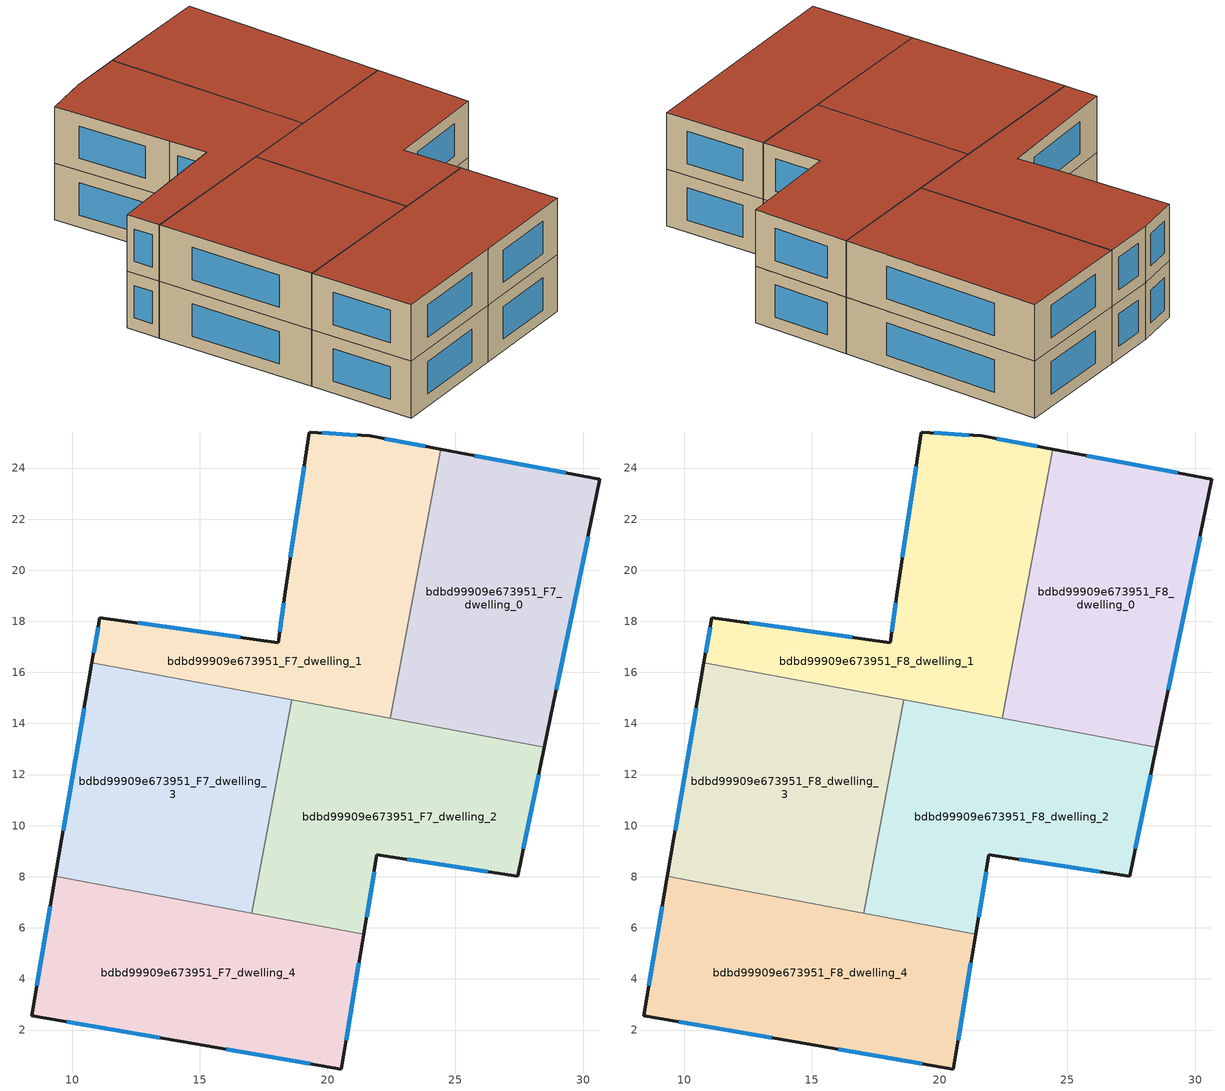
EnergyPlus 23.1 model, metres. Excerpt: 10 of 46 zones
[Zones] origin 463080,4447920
bdbd99909e673951_F7_dwelling_0
 floor to bdbd99909e673951_F6_dwelling_0 (EU_floor_Construction): 30.66,23.57 28.48,13.07 22.45,14.2 24.42,24.74 z21
 wall outside (EU_wall_Construction): 28.48,13.07 30.66,23.57 24.42,24.74 z21:24
 wall to bdbd99909e673951_F7_dwelling_1 (EU_wall_Construction): 24.42,24.74 22.45,14.2 z21:24
 wall to bdbd99909e673951_F7_dwelling_2 (EU_wall_Construction): 22.45,14.2 28.48,13.07 z21:24
 window (EU_Window_Construction): 29.32,23.82 25.75,24.49 / 28.95,15.32 30.19,21.32 z21.64:23.36
bdbd99909e673951_F7_dwelling_1
 floor to bdbd99909e673951_F6_dwelling_1 (EU_floor_Construction): 24.42,24.74 22.45,14.2 10.77,16.38 11.07,18.15 18.07,17.16 18.34,19.17 19.27,25.41 21.64,25.25 z21
 wall outside (EU_wall_Construction): 24.42,24.74 21.64,25.25 19.27,25.41 18.34,19.17 18.07,17.16 11.07,18.15 10.77,16.38 z21:24
 wall to bdbd99909e673951_F7_dwelling_3 (EU_wall_Construction): 10.77,16.38 18.59,14.92 z21:24
 wall to bdbd99909e673951_F7_dwelling_2 (EU_wall_Construction): 18.59,14.92 22.45,14.2 z21:24
 window (EU_Window_Construction): 16.57,17.37 12.57,17.94 / 18.28,18.74 18.13,17.59 / 19.07,24.07 18.54,20.5 / 21.13,25.29 19.78,25.38 / 23.82,24.85 22.24,25.14 / 11.01,17.77 10.84,16.76 z21.64:23.36
bdbd99909e673951_F7_dwelling_2
 floor to bdbd99909e673951_F6_dwelling_2 (EU_floor_Construction): 28.48,13.07 27.44,8.01 21.93,8.87 21.41,5.76 17.03,6.58 18.59,14.92 z21
 wall outside (EU_wall_Construction): 21.41,5.76 21.93,8.87 27.44,8.01 28.48,13.07 z21:24
 wall to bdbd99909e673951_F7_dwelling_3 (EU_wall_Construction): 18.59,14.92 17.03,6.58 z21:24
 wall to bdbd99909e673951_F7_dwelling_4 (EU_wall_Construction): 17.03,6.58 21.41,5.76 z21:24
 window (EU_Window_Construction): 27.66,9.09 28.26,11.98 / 23.11,8.69 26.26,8.19 / 21.52,6.42 21.82,8.2 z21.64:23.36
bdbd99909e673951_F7_dwelling_3
 floor to bdbd99909e673951_F6_dwelling_3 (EU_floor_Construction): 18.59,14.92 17.03,6.58 9.34,8.01 10.77,16.38 z21
 wall outside (EU_wall_Construction): 10.77,16.38 9.34,8.01 z21:24
 wall to bdbd99909e673951_F7_dwelling_4 (EU_wall_Construction): 9.34,8.01 17.03,6.58 z21:24
 window (EU_Window_Construction): 10.47,14.59 9.65,9.81 z21.64:23.36
bdbd99909e673951_F7_dwelling_4
 floor to bdbd99909e673951_F6_dwelling_4 (EU_floor_Construction): 21.41,5.76 20.54,0.47 14.8,1.46 8.41,2.57 9.34,8.01 z21
 wall outside (EU_wall_Construction): 9.34,8.01 8.41,2.57 14.8,1.46 20.54,0.47 21.41,5.76 z21:24
 window (EU_Window_Construction): 9.14,6.85 8.61,3.73 / 20.73,1.61 21.23,4.63 / 16.03,1.25 19.31,0.69 / 9.78,2.33 13.43,1.69 z21.64:23.36
bdbd99909e673951_F8_dwelling_0
 floor to bdbd99909e673951_F7_dwelling_0 (EU_floor_Construction): 30.66,23.57 28.48,13.07 22.45,14.2 24.42,24.74 z24
 wall outside (EU_wall_Construction): 28.48,13.07 30.66,23.57 24.42,24.74 z24:27
 wall to bdbd99909e673951_F8_dwelling_1 (EU_wall_Construction): 24.42,24.74 22.45,14.2 z24:27
 wall to bdbd99909e673951_F8_dwelling_2 (EU_wall_Construction): 22.45,14.2 28.48,13.07 z24:27
 window (EU_Window_Construction): 29.32,23.82 25.75,24.49 / 28.95,15.32 30.19,21.32 z24.64:26.36
 roof outside (EU_roof_Construction): 28.48,13.07 30.66,23.57 24.42,24.74 22.45,14.2 z27
bdbd99909e673951_F8_dwelling_1
 floor to bdbd99909e673951_F7_dwelling_1 (EU_floor_Construction): 24.42,24.74 22.45,14.2 10.77,16.38 11.07,18.15 18.07,17.16 18.34,19.17 19.27,25.41 21.64,25.25 z24
 wall outside (EU_wall_Construction): 24.42,24.74 21.64,25.25 19.27,25.41 18.34,19.17 18.07,17.16 11.07,18.15 10.77,16.38 z24:27
 wall to bdbd99909e673951_F8_dwelling_3 (EU_wall_Construction): 10.77,16.38 18.59,14.92 z24:27
 wall to bdbd99909e673951_F8_dwelling_2 (EU_wall_Construction): 18.59,14.92 22.45,14.2 z24:27
 window (EU_Window_Construction): 16.57,17.37 12.57,17.94 / 18.28,18.74 18.13,17.59 / 19.07,24.07 18.54,20.5 / 21.13,25.29 19.78,25.38 / 23.82,24.85 22.24,25.14 / 11.01,17.77 10.84,16.76 z24.64:26.36
 roof outside (EU_roof_Construction): 22.45,14.2 24.42,24.74 21.64,25.25 19.27,25.41 18.34,19.17 18.07,17.16 11.07,18.15 10.77,16.38 z27
bdbd99909e673951_F8_dwelling_2
 floor to bdbd99909e673951_F7_dwelling_2 (EU_floor_Construction): 28.48,13.07 27.44,8.01 21.93,8.87 21.41,5.76 17.03,6.58 18.59,14.92 z24
 wall outside (EU_wall_Construction): 21.41,5.76 21.93,8.87 27.44,8.01 28.48,13.07 z24:27
 wall to bdbd99909e673951_F8_dwelling_3 (EU_wall_Construction): 18.59,14.92 17.03,6.58 z24:27
 wall to bdbd99909e673951_F8_dwelling_4 (EU_wall_Construction): 17.03,6.58 21.41,5.76 z24:27
 window (EU_Window_Construction): 27.66,9.09 28.26,11.98 / 23.11,8.69 26.26,8.19 / 21.52,6.42 21.82,8.2 z24.64:26.36
 roof outside (EU_roof_Construction): 27.44,8.01 28.48,13.07 18.59,14.92 17.03,6.58 21.41,5.76 21.93,8.87 z27
bdbd99909e673951_F8_dwelling_3
 floor to bdbd99909e673951_F7_dwelling_3 (EU_floor_Construction): 18.59,14.92 17.03,6.58 9.34,8.01 10.77,16.38 z24
 wall outside (EU_wall_Construction): 10.77,16.38 9.34,8.01 z24:27
 wall to bdbd99909e673951_F8_dwelling_4 (EU_wall_Construction): 9.34,8.01 17.03,6.58 z24:27
 window (EU_Window_Construction): 10.47,14.59 9.65,9.81 z24.64:26.36
 roof outside (EU_roof_Construction): 17.03,6.58 18.59,14.92 10.77,16.38 9.34,8.01 z27
bdbd99909e673951_F8_dwelling_4
 floor to bdbd99909e673951_F7_dwelling_4 (EU_floor_Construction): 21.41,5.76 20.54,0.47 14.8,1.46 8.41,2.57 9.34,8.01 z24
 wall outside (EU_wall_Construction): 9.34,8.01 8.41,2.57 14.8,1.46 20.54,0.47 21.41,5.76 z24:27
 window (EU_Window_Construction): 9.14,6.85 8.61,3.73 / 20.73,1.61 21.23,4.63 / 16.03,1.25 19.31,0.69 / 9.78,2.33 13.43,1.69 z24.64:26.36
 roof outside (EU_roof_Construction): 20.54,0.47 21.41,5.76 9.34,8.01 8.41,2.57 14.8,1.46 z27
[Building]
EU S2 Campaign: North Axis=0; Terrain=City; Solar Distribution=FullExterior
[Site:Location]
Yerevan-Zvartnots.Intl.AP: Latitude=40.15; Longitude=44.383; Time Zone=4; Elevation=854
[SizingPeriod:WeatherFileDays]
AnnualSizingPeriod: Begin Month=1; Begin Day of Month=1; End Month=12; End Day of Month=31; Day of Week for Start Day=Monday; Use Weather File Daylight Saving Period=No; Use Weather File Rain and Snow Indicators=No
[MATERIAL]
EU_InternalMass_Material: Roughness=MediumRough; Thickness=0.1; Conductivity=1; Density=1800; Specific Heat=900; Thermal Absorptance=0.9; Solar Absorptance=0.7; Visible Absorptance=0.7
[MATERIAL:NOMASS] Roughness=MediumRough; Thermal Absorptance=0.9; Solar Absorptance=0.7; Visible Absorptance=0.7
Name | Thermal Resistance
EU_wall_NoMass | 1.05043
EU_roof_NoMass | 1.45357
EU_floor_NoMass | 0.478065
[WINDOWMATERIAL:SIMPLEGLAZINGSYSTEM]
EU_Window_SimpleGlazing: UFactor=2.5566; Solar Heat Gain Coefficient=0.75; Visible Transmittance=0.75
[CONSTRUCTION]
EU_wall_Construction: EU_wall_NoMass
EU_roof_Construction: EU_roof_NoMass
EU_floor_Construction: EU_floor_NoMass
EU_Window_Construction: EU_Window_SimpleGlazing
EU_InternalMass_Construction: EU_InternalMass_Material
[ZONE] Type=1; Multiplier=1; Ceiling Height=autocalculate; Floor Area=autocalculate; Part of Total Floor Area=Yes
Name | Volume
bdbd99909e673951_F7_dwelling_0; bdbd99909e673951_F8_dwelling_0 | 200.809
bdbd99909e673951_F7_dwelling_1; bdbd99909e673951_F8_dwelling_1 | 200.782
bdbd99909e673951_F7_dwelling_2; bdbd99909e673951_F8_dwelling_2 | 200.756
bdbd99909e673951_F7_dwelling_3; bdbd99909e673951_F8_dwelling_3 | 200.786
bdbd99909e673951_F7_dwelling_4; bdbd99909e673951_F8_dwelling_4 | 200.803
[INTERNALMASS] Construction=EU_InternalMass_Construction
Name | Zone or ZoneList | Surface Area
bdbd99909e673951_F7_dwelling_0_EU_InternalMass | bdbd99909e673951_F7_dwelling_0 | 66.9352
bdbd99909e673951_F7_dwelling_1_EU_InternalMass | bdbd99909e673951_F7_dwelling_1 | 66.9284
bdbd99909e673951_F7_dwelling_2_EU_InternalMass | bdbd99909e673951_F7_dwelling_2 | 66.9187
bdbd99909e673951_F7_dwelling_3_EU_InternalMass | bdbd99909e673951_F7_dwelling_3 | 66.9292
bdbd99909e673951_F7_dwelling_4_EU_InternalMass | bdbd99909e673951_F7_dwelling_4 | 66.9341
bdbd99909e673951_F8_dwelling_0_EU_InternalMass | bdbd99909e673951_F8_dwelling_0 | 66.9352
bdbd99909e673951_F8_dwelling_1_EU_InternalMass | bdbd99909e673951_F8_dwelling_1 | 66.9284
bdbd99909e673951_F8_dwelling_2_EU_InternalMass | bdbd99909e673951_F8_dwelling_2 | 66.9187
bdbd99909e673951_F8_dwelling_3_EU_InternalMass | bdbd99909e673951_F8_dwelling_3 | 66.9292
bdbd99909e673951_F8_dwelling_4_EU_InternalMass | bdbd99909e673951_F8_dwelling_4 | 66.9341
[OTHEREQUIPMENT] Fuel Type=Electricity; Design Level Calculation Method=Watts/Area; Power per Zone Floor Area=1; Fraction Latent=0; Fraction Radiant=0; Fraction Lost=0; Carbon Dioxide Generation Rate=0; EndUse Subcategory=EU_Step8_InternalGains
Name | Zone or ZoneList or Space or SpaceList | Schedule
EU_Step8_InternalGain_bdbd99909e673951_F7_dwelling_0_f000 | bdbd99909e673951_F7_dwelling_0 | EU_Step8_GainSchedule_bdbd99909e673951_F7_dwelling_0_f000
EU_Step8_InternalGain_bdbd99909e673951_F7_dwelling_1_f000 | bdbd99909e673951_F7_dwelling_1 | EU_Step8_GainSchedule_bdbd99909e673951_F7_dwelling_1_f000
EU_Step8_InternalGain_bdbd99909e673951_F7_dwelling_2_f000 | bdbd99909e673951_F7_dwelling_2 | EU_Step8_GainSchedule_bdbd99909e673951_F7_dwelling_2_f000
EU_Step8_InternalGain_bdbd99909e673951_F7_dwelling_3_f000 | bdbd99909e673951_F7_dwelling_3 | EU_Step8_GainSchedule_bdbd99909e673951_F7_dwelling_3_f000
EU_Step8_InternalGain_bdbd99909e673951_F7_dwelling_4_f000 | bdbd99909e673951_F7_dwelling_4 | EU_Step8_GainSchedule_bdbd99909e673951_F7_dwelling_4_f000
EU_Step8_InternalGain_bdbd99909e673951_F8_dwelling_0_f000 | bdbd99909e673951_F8_dwelling_0 | EU_Step8_GainSchedule_bdbd99909e673951_F8_dwelling_0_f000
EU_Step8_InternalGain_bdbd99909e673951_F8_dwelling_1_f000 | bdbd99909e673951_F8_dwelling_1 | EU_Step8_GainSchedule_bdbd99909e673951_F8_dwelling_1_f000
EU_Step8_InternalGain_bdbd99909e673951_F8_dwelling_2_f000 | bdbd99909e673951_F8_dwelling_2 | EU_Step8_GainSchedule_bdbd99909e673951_F8_dwelling_2_f000
EU_Step8_InternalGain_bdbd99909e673951_F8_dwelling_3_f000 | bdbd99909e673951_F8_dwelling_3 | EU_Step8_GainSchedule_bdbd99909e673951_F8_dwelling_3_f000
EU_Step8_InternalGain_bdbd99909e673951_F8_dwelling_4_f000 | bdbd99909e673951_F8_dwelling_4 | EU_Step8_GainSchedule_bdbd99909e673951_F8_dwelling_4_f000
[ZONEVENTILATION:DESIGNFLOWRATE] Schedule=EU_AlwaysOn; Design Flow Rate Calculation Method=AirChanges/Hour; Air Changes per Hour=0.557805; Ventilation Type=Natural; Fan Pressure Rise=0; Fan Total Efficiency=1; Constant Term Coefficient=1; Temperature Term Coefficient=0; Velocity Term Coefficient=0; Velocity Squared Term Coefficient=0; Minimum Indoor Temperature=-100; Maximum Indoor Temperature=100; Delta Temperature=-100; Minimum Outdoor Temperature=-100; Maximum Outdoor Temperature=100; Maximum Wind Speed=40
Name | Zone or ZoneList or Space or SpaceList
EU_ConstantAir_bdbd99909e673951_F7_dwelling_0 | bdbd99909e673951_F7_dwelling_0
EU_ConstantAir_bdbd99909e673951_F7_dwelling_1 | bdbd99909e673951_F7_dwelling_1
EU_ConstantAir_bdbd99909e673951_F7_dwelling_2 | bdbd99909e673951_F7_dwelling_2
EU_ConstantAir_bdbd99909e673951_F7_dwelling_3 | bdbd99909e673951_F7_dwelling_3
EU_ConstantAir_bdbd99909e673951_F7_dwelling_4 | bdbd99909e673951_F7_dwelling_4
EU_ConstantAir_bdbd99909e673951_F8_dwelling_0 | bdbd99909e673951_F8_dwelling_0
EU_ConstantAir_bdbd99909e673951_F8_dwelling_1 | bdbd99909e673951_F8_dwelling_1
EU_ConstantAir_bdbd99909e673951_F8_dwelling_2 | bdbd99909e673951_F8_dwelling_2
EU_ConstantAir_bdbd99909e673951_F8_dwelling_3 | bdbd99909e673951_F8_dwelling_3
EU_ConstantAir_bdbd99909e673951_F8_dwelling_4 | bdbd99909e673951_F8_dwelling_4
[HVACTEMPLATE:THERMOSTAT] Constant Heating Setpoint=20; Constant Cooling Setpoint=50
EU_HeatOnly_bdbd99909e673951_F0_dwelling_0; EU_HeatOnly_bdbd99909e673951_F0_dwelling_1; EU_HeatOnly_bdbd99909e673951_F0_dwelling_2; EU_HeatOnly_bdbd99909e673951_F0_dwelling_3; EU_HeatOnly_bdbd99909e673951_F0_dwelling_4; EU_HeatOnly_bdbd99909e673951_F0_dwelling_5; EU_HeatOnly_bdbd99909e673951_F1_dwelling_0; EU_HeatOnly_bdbd99909e673951_F1_dwelling_1; EU_HeatOnly_bdbd99909e673951_F1_dwelling_2; EU_HeatOnly_bdbd99909e673951_F1_dwelling_3; EU_HeatOnly_bdbd99909e673951_F1_dwelling_4; EU_HeatOnly_bdbd99909e673951_F2_dwelling_0; EU_HeatOnly_bdbd99909e673951_F2_dwelling_1; EU_HeatOnly_bdbd99909e673951_F2_dwelling_2; EU_HeatOnly_bdbd99909e673951_F2_dwelling_3; EU_HeatOnly_bdbd99909e673951_F2_dwelling_4; EU_HeatOnly_bdbd99909e673951_F3_dwelling_0; EU_HeatOnly_bdbd99909e673951_F3_dwelling_1; EU_HeatOnly_bdbd99909e673951_F3_dwelling_2; EU_HeatOnly_bdbd99909e673951_F3_dwelling_3; EU_HeatOnly_bdbd99909e673951_F3_dwelling_4; EU_HeatOnly_bdbd99909e673951_F4_dwelling_0; EU_HeatOnly_bdbd99909e673951_F4_dwelling_1; EU_HeatOnly_bdbd99909e673951_F4_dwelling_2; EU_HeatOnly_bdbd99909e673951_F4_dwelling_3; EU_HeatOnly_bdbd99909e673951_F4_dwelling_4; EU_HeatOnly_bdbd99909e673951_F5_dwelling_0; EU_HeatOnly_bdbd99909e673951_F5_dwelling_1; EU_HeatOnly_bdbd99909e673951_F5_dwelling_2; EU_HeatOnly_bdbd99909e673951_F5_dwelling_3; EU_HeatOnly_bdbd99909e673951_F5_dwelling_4; EU_HeatOnly_bdbd99909e673951_F6_dwelling_0; EU_HeatOnly_bdbd99909e673951_F6_dwelling_1; EU_HeatOnly_bdbd99909e673951_F6_dwelling_2; EU_HeatOnly_bdbd99909e673951_F6_dwelling_3; EU_HeatOnly_bdbd99909e673951_F6_dwelling_4; EU_HeatOnly_bdbd99909e673951_F7_dwelling_0; EU_HeatOnly_bdbd99909e673951_F7_dwelling_1; EU_HeatOnly_bdbd99909e673951_F7_dwelling_2; EU_HeatOnly_bdbd99909e673951_F7_dwelling_3; EU_HeatOnly_bdbd99909e673951_F7_dwelling_4; EU_HeatOnly_bdbd99909e673951_F8_dwelling_0; EU_HeatOnly_bdbd99909e673951_F8_dwelling_1; EU_HeatOnly_bdbd99909e673951_F8_dwelling_2; EU_HeatOnly_bdbd99909e673951_F8_dwelling_3; EU_HeatOnly_bdbd99909e673951_F8_dwelling_4
[HVACTEMPLATE:ZONE:IDEALLOADSAIRSYSTEM] System Availability Schedule=EU_AlwaysOn; Maximum Heating Supply Air Temperature=50; Minimum Cooling Supply Air Temperature=13; Maximum Heating Supply Air Humidity Ratio=0.0156; Minimum Cooling Supply Air Humidity Ratio=0.0077; Heating Limit=NoLimit; Cooling Limit=NoLimit; Heating Availability Schedule=EU_AlwaysOn; Cooling Availability Schedule=EU_CoolingOff; Dehumidification Control Type=ConstantSensibleHeatRatio; Cooling Sensible Heat Ratio=0.7; Dehumidification Setpoint=60; Humidification Control Type=None; Humidification Setpoint=30; Outdoor Air Method=None; Outdoor Air Flow Rate per Person=0.00944; Outdoor Air Flow Rate per Zone Floor Area=0; Outdoor Air Flow Rate per Zone=0; Demand Controlled Ventilation Type=None; Outdoor Air Economizer Type=NoEconomizer; Heat Recovery Type=None; Sensible Heat Recovery Effectiveness=0.7; Latent Heat Recovery Effectiveness=0.65
Name | Template Thermostat
bdbd99909e673951_F7_dwelling_0 | EU_HeatOnly_bdbd99909e673951_F7_dwelling_0
bdbd99909e673951_F7_dwelling_1 | EU_HeatOnly_bdbd99909e673951_F7_dwelling_1
bdbd99909e673951_F7_dwelling_2 | EU_HeatOnly_bdbd99909e673951_F7_dwelling_2
bdbd99909e673951_F7_dwelling_3 | EU_HeatOnly_bdbd99909e673951_F7_dwelling_3
bdbd99909e673951_F7_dwelling_4 | EU_HeatOnly_bdbd99909e673951_F7_dwelling_4
bdbd99909e673951_F8_dwelling_0 | EU_HeatOnly_bdbd99909e673951_F8_dwelling_0
bdbd99909e673951_F8_dwelling_1 | EU_HeatOnly_bdbd99909e673951_F8_dwelling_1
bdbd99909e673951_F8_dwelling_2 | EU_HeatOnly_bdbd99909e673951_F8_dwelling_2
bdbd99909e673951_F8_dwelling_3 | EU_HeatOnly_bdbd99909e673951_F8_dwelling_3
bdbd99909e673951_F8_dwelling_4 | EU_HeatOnly_bdbd99909e673951_F8_dwelling_4
[SIZING:ZONE] Zone Cooling Design Supply Air Temperature Input Method=SupplyAirTemperature; Zone Cooling Design Supply Air Temperature=13; Zone Heating Design Supply Air Temperature Input Method=SupplyAirTemperature; Zone Heating Design Supply Air Temperature=50; Zone Cooling Design Supply Air Humidity Ratio=0.008; Zone Heating Design Supply Air Humidity Ratio=0.008; Cooling Design Air Flow Method=DesignDay; Cooling Design Air Flow Rate=0; Cooling Minimum Air Flow per Zone Floor Area=0.000762; Cooling Minimum Air Flow=0; Cooling Minimum Air Flow Fraction=0.2; Heating Design Air Flow Method=DesignDay; Heating Design Air Flow Rate=0; Heating Maximum Air Flow per Zone Floor Area=0.002032; Heating Maximum Air Flow=0.141576; Heating Maximum Air Flow Fraction=0.3; Account for Dedicated Outdoor Air System=No; Dedicated Outdoor Air System Control Strategy=NeutralSupplyAir; Dedicated Outdoor Air Low Setpoint Temperature for Design=autosize; Dedicated Outdoor Air High Setpoint Temperature for Design=autosize; Zone Load Sizing Method=Sensible Load Only No Latent Load; Zone Latent Cooling Design Supply Air Humidity Ratio Input Method=HumidityRatioDifference; Zone Cooling Design Supply Air Humidity Ratio Difference=0.005; Zone Latent Heating Design Supply Air Humidity Ratio Input Method=HumidityRatioDifference; Zone Humidification Design Supply Air Humidity Ratio Difference=0.005
bdbd99909e673951_F7_dwelling_0; bdbd99909e673951_F7_dwelling_1; bdbd99909e673951_F7_dwelling_2; bdbd99909e673951_F7_dwelling_3; bdbd99909e673951_F7_dwelling_4; bdbd99909e673951_F8_dwelling_0; bdbd99909e673951_F8_dwelling_1; bdbd99909e673951_F8_dwelling_2; bdbd99909e673951_F8_dwelling_3; bdbd99909e673951_F8_dwelling_4
[SCHEDULE:CONSTANT]
Name | Hourly Value
EU_AlwaysOn | 1
EU_CoolingOff | 0
[SCHEDULE:FILE] Column Number=1; Rows to Skip at Top=0; Number of Hours of Data=8760; Column Separator=Comma; Interpolate to Timestep=No; Minutes per Item=60; Adjust Schedule for Daylight Savings=Yes
Name | File
EU_Step8_GainSchedule_bdbd99909e673951_F7_dwelling_0_f000 | ../../schedules/bdbd99909e673951/bdbd99909e673951_F7_dwelling_0_f000_gain.csv
EU_Step8_GainSchedule_bdbd99909e673951_F7_dwelling_1_f000 | ../../schedules/bdbd99909e673951/bdbd99909e673951_F7_dwelling_1_f000_gain.csv
EU_Step8_GainSchedule_bdbd99909e673951_F7_dwelling_2_f000 | ../../schedules/bdbd99909e673951/bdbd99909e673951_F7_dwelling_2_f000_gain.csv
EU_Step8_GainSchedule_bdbd99909e673951_F7_dwelling_3_f000 | ../../schedules/bdbd99909e673951/bdbd99909e673951_F7_dwelling_3_f000_gain.csv
EU_Step8_GainSchedule_bdbd99909e673951_F7_dwelling_4_f000 | ../../schedules/bdbd99909e673951/bdbd99909e673951_F7_dwelling_4_f000_gain.csv
EU_Step8_GainSchedule_bdbd99909e673951_F8_dwelling_0_f000 | ../../schedules/bdbd99909e673951/bdbd99909e673951_F8_dwelling_0_f000_gain.csv
EU_Step8_GainSchedule_bdbd99909e673951_F8_dwelling_1_f000 | ../../schedules/bdbd99909e673951/bdbd99909e673951_F8_dwelling_1_f000_gain.csv
EU_Step8_GainSchedule_bdbd99909e673951_F8_dwelling_2_f000 | ../../schedules/bdbd99909e673951/bdbd99909e673951_F8_dwelling_2_f000_gain.csv
EU_Step8_GainSchedule_bdbd99909e673951_F8_dwelling_3_f000 | ../../schedules/bdbd99909e673951/bdbd99909e673951_F8_dwelling_3_f000_gain.csv
EU_Step8_GainSchedule_bdbd99909e673951_F8_dwelling_4_f000 | ../../schedules/bdbd99909e673951/bdbd99909e673951_F8_dwelling_4_f000_gain.csv
